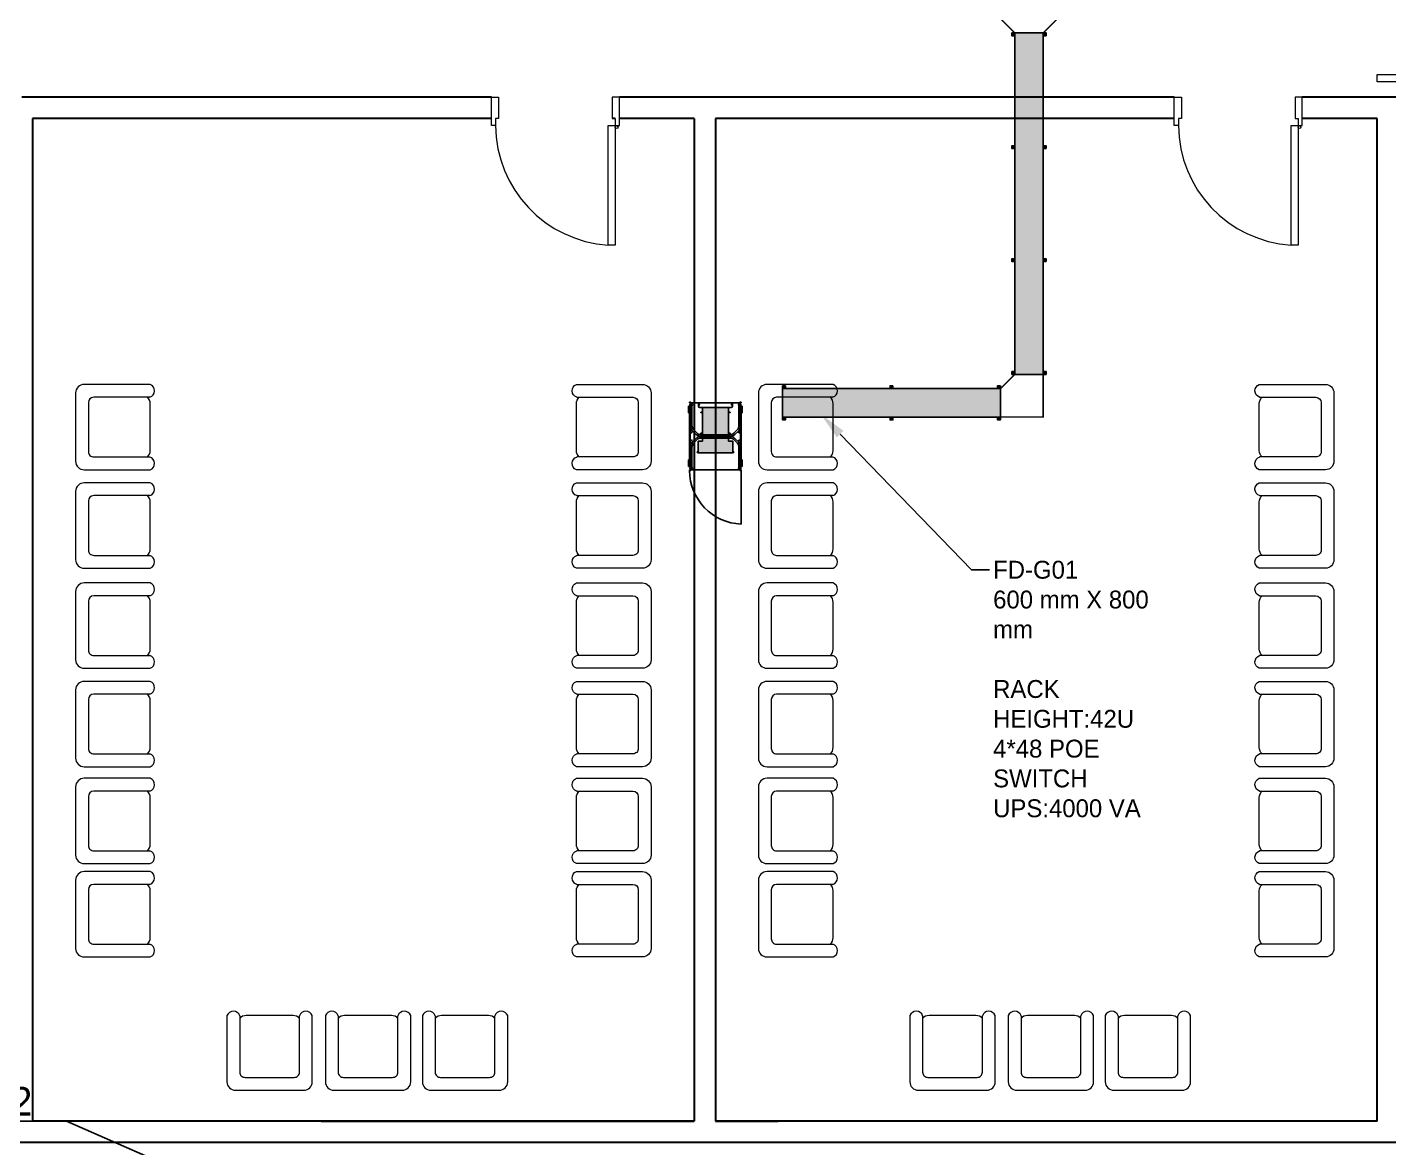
# Model space of a CAD drawing. Extents: x -3700 to 3801, y 313 to 399.
# Drawn here: x 55.84 to 65.41, y 348.49 to 356.37 of the extents above; entities that cross this region are included whole.
import ezdxf
from ezdxf import colors
from ezdxf.entities.mleader import LeaderData, LeaderLine
from ezdxf.math import Vec2, Vec3

# ---------------------------------------------------------------- set-up
doc = ezdxf.new("R2010")
doc.units = 0
doc.header["$LTSCALE"] = 0.15
doc.layers.get('0').update_dxf_attribs({"color": 252})
for name, color, linetype in [('0 sockets', 252, 'Continuous'), ('0 sound', 252, 'Continuous'), ('0 WIRINF', 2, 'Continuous'), ('CIRCUIT_PRO_LAYER', 7, 'Continuous'), ('CPTOOLS-TRAY', 1, 'Continuous'), ('LC-TELE-TMRU', 6, 'Continuous'), ('sarray', 7, 'Continuous')]:
    doc.layers.add(name, color=color, linetype=linetype)
for name, color, linetype, lineweight in [('_T-CO-TXT', 2, 'Continuous', 9), ('DOOR', 252, 'Continuous', 20), ('FUR', 252, 'Continuous', 9), ('wall', 252, 'Continuous', 30)]:
    doc.layers.add(name, color=color, linetype=linetype, lineweight=lineweight)

# ---------------------------------------------------------------- blocks, each defined once
blk = doc.blocks.new('ARCH')
at = {"layer": 'DOOR'}
for points in [[(65.525, 356.0136), (65.525, 355.9836), (65.325, 355.9836), (65.325, 356.0336), (65.475, 356.0336), (65.475, 356.0136)], [(59.13, 355.675), (59.1, 355.675), (59.1, 355.875), (59.15, 355.875), (59.15, 355.725), (59.13, 355.725)], [(59.97, 355.675), (60, 355.675), (60, 355.875), (59.95, 355.875), (59.95, 355.725), (59.97, 355.725)], [(63.93, 355.675), (63.9, 355.675), (63.9, 355.875), (63.95, 355.875), (63.95, 355.725), (63.93, 355.725)], [(64.77, 355.675), (64.8, 355.675), (64.8, 355.875), (64.75, 355.875), (64.75, 355.725), (64.77, 355.725)], [(59.97, 355.675), (59.97, 354.835), (59.9217, 354.835), (59.9217, 355.675)], [(64.77, 355.675), (64.77, 354.835), (64.7217, 354.835), (64.7217, 355.675)]]:
    blk.add_lwpolyline(points, close=True, dxfattribs=at)
for centre in [(59.98, 355.665), (64.78, 355.665)]:
    blk.add_circle(centre, 0.01, dxfattribs=at)
for centre in [(59.9749, 355.6783), (64.7749, 355.6783)]:
    blk.add_arc(centre, 0.8449, 180.22177, 266.38894, dxfattribs=at)
at = {"layer": 'FUR'}
for p, q in [((56.7024, 353.855), (56.2374, 353.855)), ((59.6976, 353.855), (60.1626, 353.855)), ((61.5024, 353.855), (61.0374, 353.855)), ((64.4976, 353.855), (64.9626, 353.855)), ((56.1774, 353.795), (56.1774, 353.315)), ((56.2674, 353.7275), (56.2674, 353.3825)), ((56.7003, 353.765), (56.3049, 353.765)), ((56.7024, 353.39), (56.7024, 353.72)), ((59.6976, 353.39), (59.6976, 353.72)), ((59.6997, 353.765), (60.0951, 353.765)), ((60.1326, 353.7275), (60.1326, 353.3825)), ((60.2226, 353.795), (60.2226, 353.315)), ((60.9774, 353.795), (60.9774, 353.315)), ((61.0674, 353.7275), (61.0674, 353.3825)), ((61.5003, 353.765), (61.1049, 353.765)), ((61.5024, 353.39), (61.5024, 353.72)), ((64.4976, 353.39), (64.4976, 353.72)), ((64.4997, 353.765), (64.8951, 353.765)), ((64.9326, 353.7275), (64.9326, 353.3825)), ((65.0226, 353.795), (65.0226, 353.315)), ((56.3049, 353.345), (56.7003, 353.345)), ((60.0951, 353.345), (59.6997, 353.345)), ((61.1049, 353.345), (61.5003, 353.345)), ((64.8951, 353.345), (64.4997, 353.345)), ((56.2374, 353.255), (56.7024, 353.255)), ((60.1626, 353.255), (59.6976, 353.255)), ((61.0374, 353.255), (61.5024, 353.255)), ((64.9626, 353.255), (64.4976, 353.255)), ((56.7024, 353.1632), (56.2374, 353.1632)), ((59.6976, 353.1632), (60.1626, 353.1632)), ((61.5024, 353.1632), (61.0374, 353.1632)), ((64.4976, 353.1632), (64.9626, 353.1632)), ((56.1774, 353.1032), (56.1774, 352.6232)), ((56.7003, 353.0732), (56.3049, 353.0732)), ((59.6997, 353.0732), (60.0951, 353.0732)), ((60.2226, 353.1032), (60.2226, 352.6232)), ((60.9774, 353.1032), (60.9774, 352.6232)), ((61.5003, 353.0732), (61.1049, 353.0732)), ((64.4997, 353.0732), (64.8951, 353.0732)), ((65.0226, 353.1032), (65.0226, 352.6232)), ((56.2674, 353.0357), (56.2674, 352.6907)), ((56.7024, 352.6982), (56.7024, 353.0282)), ((59.6976, 352.6982), (59.6976, 353.0282)), ((60.1326, 353.0357), (60.1326, 352.6907)), ((61.0674, 353.0357), (61.0674, 352.6907)), ((61.5024, 352.6982), (61.5024, 353.0282)), ((64.4976, 352.6982), (64.4976, 353.0282)), ((64.9326, 353.0357), (64.9326, 352.6907)), ((56.3049, 352.6532), (56.7003, 352.6532)), ((60.0951, 352.6532), (59.6997, 352.6532)), ((61.1049, 352.6532), (61.5003, 352.6532)), ((64.8951, 352.6532), (64.4997, 352.6532)), ((56.2374, 352.5632), (56.7024, 352.5632)), ((60.1626, 352.5632), (59.6976, 352.5632)), ((61.0374, 352.5632), (61.5024, 352.5632)), ((64.9626, 352.5632), (64.4976, 352.5632)), ((56.1774, 352.3993), (56.1774, 351.9193)), ((56.7024, 352.4593), (56.2374, 352.4593)), ((59.6976, 352.4593), (60.1626, 352.4593)), ((60.2226, 352.3993), (60.2226, 351.9193)), ((60.9774, 352.3993), (60.9774, 351.9193)), ((61.5024, 352.4593), (61.0374, 352.4593)), ((64.4976, 352.4593), (64.9626, 352.4593)), ((65.0226, 352.3993), (65.0226, 351.9193)), ((56.2674, 352.3318), (56.2674, 351.9868)), ((56.7003, 352.3693), (56.3049, 352.3693)), ((56.7024, 351.9943), (56.7024, 352.3243)), ((59.6976, 351.9943), (59.6976, 352.3243)), ((59.6997, 352.3693), (60.0951, 352.3693)), ((60.1326, 352.3318), (60.1326, 351.9868)), ((61.0674, 352.3318), (61.0674, 351.9868)), ((61.5003, 352.3693), (61.1049, 352.3693)), ((61.5024, 351.9943), (61.5024, 352.3243)), ((64.4976, 351.9943), (64.4976, 352.3243)), ((64.4997, 352.3693), (64.8951, 352.3693)), ((64.9326, 352.3318), (64.9326, 351.9868)), ((56.3049, 351.9493), (56.7003, 351.9493)), ((60.0951, 351.9493), (59.6997, 351.9493)), ((61.1049, 351.9493), (61.5003, 351.9493)), ((64.8951, 351.9493), (64.4997, 351.9493)), ((56.2374, 351.8593), (56.7024, 351.8593)), ((60.1626, 351.8593), (59.6976, 351.8593)), ((61.0374, 351.8593), (61.5024, 351.8593)), ((64.9626, 351.8593), (64.4976, 351.8593)), ((56.1774, 351.7075), (56.1774, 351.2275)), ((56.7024, 351.7675), (56.2374, 351.7675)), ((59.6976, 351.7675), (60.1626, 351.7675)), ((60.2226, 351.7075), (60.2226, 351.2275)), ((60.9774, 351.7075), (60.9774, 351.2275)), ((61.5024, 351.7675), (61.0374, 351.7675)), ((64.4976, 351.7675), (64.9626, 351.7675)), ((65.0226, 351.7075), (65.0226, 351.2275)), ((56.2674, 351.64), (56.2674, 351.295)), ((56.7003, 351.6775), (56.3049, 351.6775)), ((56.7024, 351.3025), (56.7024, 351.6325)), ((59.6976, 351.3025), (59.6976, 351.6325)), ((59.6997, 351.6775), (60.0951, 351.6775)), ((60.1326, 351.64), (60.1326, 351.295)), ((61.0674, 351.64), (61.0674, 351.295)), ((61.5003, 351.6775), (61.1049, 351.6775)), ((61.5024, 351.3025), (61.5024, 351.6325)), ((64.4976, 351.3025), (64.4976, 351.6325)), ((64.4997, 351.6775), (64.8951, 351.6775)), ((64.9326, 351.64), (64.9326, 351.295)), ((56.3049, 351.2575), (56.7003, 351.2575)), ((60.0951, 351.2575), (59.6997, 351.2575)), ((61.1049, 351.2575), (61.5003, 351.2575)), ((64.8951, 351.2575), (64.4997, 351.2575)), ((56.2374, 351.1675), (56.7024, 351.1675)), ((60.1626, 351.1675), (59.6976, 351.1675)), ((61.0374, 351.1675), (61.5024, 351.1675)), ((64.9626, 351.1675), (64.4976, 351.1675)), ((56.7024, 351.0858), (56.2374, 351.0858)), ((59.6976, 351.0858), (60.1626, 351.0858)), ((61.5024, 351.0858), (61.0374, 351.0858)), ((64.4976, 351.0858), (64.9626, 351.0858)), ((56.1774, 351.0258), (56.1774, 350.5458)), ((56.2674, 350.9583), (56.2674, 350.6133)), ((56.7003, 350.9958), (56.3049, 350.9958)), ((56.7024, 350.6208), (56.7024, 350.9508)), ((59.6976, 350.6208), (59.6976, 350.9508)), ((59.6997, 350.9958), (60.0951, 350.9958)), ((60.1326, 350.9583), (60.1326, 350.6133)), ((60.2226, 351.0258), (60.2226, 350.5458)), ((60.9774, 351.0258), (60.9774, 350.5458)), ((61.0674, 350.9583), (61.0674, 350.6133)), ((61.5003, 350.9958), (61.1049, 350.9958)), ((61.5024, 350.6208), (61.5024, 350.9508)), ((64.4976, 350.6208), (64.4976, 350.9508)), ((64.4997, 350.9958), (64.8951, 350.9958)), ((64.9326, 350.9583), (64.9326, 350.6133)), ((65.0226, 351.0258), (65.0226, 350.5458)), ((56.3049, 350.5758), (56.7003, 350.5758)), ((60.0951, 350.5758), (59.6997, 350.5758)), ((61.1049, 350.5758), (61.5003, 350.5758)), ((64.8951, 350.5758), (64.4997, 350.5758)), ((56.2374, 350.4858), (56.7024, 350.4858)), ((60.1626, 350.4858), (59.6976, 350.4858)), ((61.0374, 350.4858), (61.5024, 350.4858)), ((64.9626, 350.4858), (64.4976, 350.4858)), ((56.1774, 350.3701), (56.1774, 349.8901)), ((56.7024, 350.4301), (56.2374, 350.4301)), ((59.6976, 350.4301), (60.1626, 350.4301)), ((60.2226, 350.3701), (60.2226, 349.8901)), ((60.9774, 350.3701), (60.9774, 349.8901)), ((61.5024, 350.4301), (61.0374, 350.4301)), ((64.4976, 350.4301), (64.9626, 350.4301)), ((65.0226, 350.3701), (65.0226, 349.8901)), ((56.2674, 350.3026), (56.2674, 349.9576)), ((56.7003, 350.3401), (56.3049, 350.3401)), ((56.7024, 349.9651), (56.7024, 350.2951)), ((59.6976, 349.9651), (59.6976, 350.2951)), ((59.6997, 350.3401), (60.0951, 350.3401)), ((60.1326, 350.3026), (60.1326, 349.9576)), ((61.0674, 350.3026), (61.0674, 349.9576)), ((61.5003, 350.3401), (61.1049, 350.3401)), ((61.5024, 349.9651), (61.5024, 350.2951)), ((64.4976, 349.9651), (64.4976, 350.2951)), ((64.4997, 350.3401), (64.8951, 350.3401)), ((64.9326, 350.3026), (64.9326, 349.9576)), ((56.3049, 349.9201), (56.7003, 349.9201)), ((60.0951, 349.9201), (59.6997, 349.9201)), ((61.1049, 349.9201), (61.5003, 349.9201)), ((64.8951, 349.9201), (64.4997, 349.9201)), ((56.2374, 349.8301), (56.7024, 349.8301)), ((60.1626, 349.8301), (59.6976, 349.8301)), ((61.0374, 349.8301), (61.5024, 349.8301)), ((64.9626, 349.8301), (64.4976, 349.8301)), ((57.2413, 349.4178), (57.2413, 348.9528)), ((57.3313, 349.4158), (57.3313, 349.0203)), ((57.7063, 349.4178), (57.3763, 349.4178)), ((57.7513, 349.0203), (57.7513, 349.4158)), ((57.8413, 348.9528), (57.8413, 349.4178)), ((57.9331, 349.4178), (57.9331, 348.9528)), ((58.0231, 349.4158), (58.0231, 349.0203)), ((58.3981, 349.4178), (58.0681, 349.4178)), ((58.4431, 349.0203), (58.4431, 349.4158)), ((58.5331, 348.9528), (58.5331, 349.4178)), ((58.6148, 349.4178), (58.6148, 348.9528)), ((58.7048, 349.4158), (58.7048, 349.0203)), ((59.0798, 349.4178), (58.7498, 349.4178)), ((59.1248, 349.0203), (59.1248, 349.4158)), ((59.2148, 348.9528), (59.2148, 349.4178)), ((62.0413, 349.4178), (62.0413, 348.9528)), ((62.1313, 349.4158), (62.1313, 349.0203)), ((62.5063, 349.4178), (62.1763, 349.4178)), ((62.5513, 349.0203), (62.5513, 349.4158)), ((62.6413, 348.9528), (62.6413, 349.4178)), ((62.7331, 349.4178), (62.7331, 348.9528)), ((62.8231, 349.4158), (62.8231, 349.0203)), ((63.1981, 349.4178), (62.8681, 349.4178)), ((63.2431, 349.0203), (63.2431, 349.4158)), ((63.3331, 348.9528), (63.3331, 349.4178)), ((63.4148, 349.4178), (63.4148, 348.9528)), ((63.5048, 349.4158), (63.5048, 349.0203)), ((63.8798, 349.4178), (63.5498, 349.4178)), ((63.9248, 349.0203), (63.9248, 349.4158)), ((64.0148, 348.9528), (64.0148, 349.4178)), ((57.3688, 348.9828), (57.7138, 348.9828)), ((58.0606, 348.9828), (58.4056, 348.9828)), ((58.7423, 348.9828), (59.0873, 348.9828)), ((62.1688, 348.9828), (62.5138, 348.9828)), ((62.8606, 348.9828), (63.2056, 348.9828)), ((63.5423, 348.9828), (63.8873, 348.9828)), ((57.3013, 348.8928), (57.7813, 348.8928)), ((57.9931, 348.8928), (58.4731, 348.8928)), ((58.6748, 348.8928), (59.1548, 348.8928)), ((62.1013, 348.8928), (62.5813, 348.8928)), ((62.7931, 348.8928), (63.2731, 348.8928)), ((63.4748, 348.8928), (63.9548, 348.8928))]:
    blk.add_line(p, q, dxfattribs=at)
for centre, major_axis, start_param, end_param in [((56.2374, 353.795), (0.0424, 0.0424), 0.785398, 2.356194), ((56.6848, 353.8104), (-0.0339, 0.0339), 2.685296, 5.122584), ((61.0374, 353.795), (0.0424, 0.0424), 0.785398, 2.356194), ((61.4848, 353.8104), (-0.0339, 0.0339), 2.685296, 5.122584), ((56.3049, 353.7275), (-0.0265, 0.0265), -0.785398, 0.785398), ((56.6424, 353.72), (-0.0424, 0.0424), 3.926991, 4.775053), ((61.1049, 353.7275), (-0.0265, 0.0265), -0.785398, 0.785398), ((61.4424, 353.72), (-0.0424, 0.0424), 3.926991, 4.775053), ((56.3049, 353.3825), (0.0265, 0.0265), 2.356194, 3.926991), ((56.6424, 353.39), (0.0424, 0.0424), 4.649725, 5.497787), ((56.6848, 353.2996), (0.0339, 0.0339), 4.302194, 6.739482), ((61.1049, 353.3825), (0.0265, 0.0265), 2.356194, 3.926991), ((61.4424, 353.39), (0.0424, 0.0424), 4.649725, 5.497787), ((61.4848, 353.2996), (0.0339, 0.0339), 4.302194, 6.739482), ((56.2374, 353.315), (-0.0424, 0.0424), 0.785398, 2.356194), ((61.0374, 353.315), (-0.0424, 0.0424), 0.785398, 2.356194), ((56.2374, 353.1032), (0.0424, 0.0424), 0.785398, 2.356194), ((56.6848, 353.1186), (-0.0339, 0.0339), 2.685296, 5.122584), ((61.0374, 353.1032), (0.0424, 0.0424), 0.785398, 2.356194), ((61.4848, 353.1186), (-0.0339, 0.0339), 2.685296, 5.122584), ((56.3049, 353.0357), (-0.0265, 0.0265), -0.785398, 0.785398), ((56.6424, 353.0282), (-0.0424, 0.0424), 3.926991, 4.775053), ((61.1049, 353.0357), (-0.0265, 0.0265), -0.785398, 0.785398), ((61.4424, 353.0282), (-0.0424, 0.0424), 3.926991, 4.775053), ((56.3049, 352.6907), (0.0265, 0.0265), 2.356194, 3.926991), ((56.6424, 352.6982), (0.0424, 0.0424), 4.649725, 5.497787), ((61.1049, 352.6907), (0.0265, 0.0265), 2.356194, 3.926991), ((61.4424, 352.6982), (0.0424, 0.0424), 4.649725, 5.497787), ((56.2374, 352.6232), (-0.0424, 0.0424), 0.785398, 2.356194), ((56.6848, 352.6078), (0.0339, 0.0339), 4.302194, 6.739482), ((61.0374, 352.6232), (-0.0424, 0.0424), 0.785398, 2.356194), ((61.4848, 352.6078), (0.0339, 0.0339), 4.302194, 6.739482), ((56.2374, 352.3993), (0.0424, 0.0424), 0.785398, 2.356194), ((56.6848, 352.4147), (-0.0339, 0.0339), 2.685296, 5.122584), ((61.0374, 352.3993), (0.0424, 0.0424), 0.785398, 2.356194), ((61.4848, 352.4147), (-0.0339, 0.0339), 2.685296, 5.122584), ((56.3049, 352.3318), (-0.0265, 0.0265), -0.785398, 0.785398), ((56.6424, 352.3243), (-0.0424, 0.0424), 3.926991, 4.775053), ((61.1049, 352.3318), (-0.0265, 0.0265), -0.785398, 0.785398), ((61.4424, 352.3243), (-0.0424, 0.0424), 3.926991, 4.775053), ((56.6424, 351.9943), (0.0424, 0.0424), 4.649725, 5.497787), ((61.4424, 351.9943), (0.0424, 0.0424), 4.649725, 5.497787), ((56.2374, 351.9193), (-0.0424, 0.0424), 0.785398, 2.356194), ((56.3049, 351.9868), (0.0265, 0.0265), 2.356194, 3.926991), ((56.6848, 351.9039), (0.0339, 0.0339), 4.302194, 6.739482), ((61.0374, 351.9193), (-0.0424, 0.0424), 0.785398, 2.356194), ((61.1049, 351.9868), (0.0265, 0.0265), 2.356194, 3.926991), ((61.4848, 351.9039), (0.0339, 0.0339), 4.302194, 6.739482), ((56.2374, 351.7075), (0.0424, 0.0424), 0.785398, 2.356194), ((56.6848, 351.7229), (-0.0339, 0.0339), 2.685296, 5.122584), ((61.0374, 351.7075), (0.0424, 0.0424), 0.785398, 2.356194), ((61.4848, 351.7229), (-0.0339, 0.0339), 2.685296, 5.122584), ((56.3049, 351.64), (-0.0265, 0.0265), -0.785398, 0.785398), ((56.6424, 351.6325), (-0.0424, 0.0424), 3.926991, 4.775053), ((61.1049, 351.64), (-0.0265, 0.0265), -0.785398, 0.785398), ((61.4424, 351.6325), (-0.0424, 0.0424), 3.926991, 4.775053), ((56.2374, 351.2275), (-0.0424, 0.0424), 0.785398, 2.356194), ((56.3049, 351.295), (0.0265, 0.0265), 2.356194, 3.926991), ((56.6424, 351.3025), (0.0424, 0.0424), 4.649725, 5.497787), ((56.6848, 351.2121), (0.0339, 0.0339), 4.302194, 6.739482), ((61.0374, 351.2275), (-0.0424, 0.0424), 0.785398, 2.356194), ((61.1049, 351.295), (0.0265, 0.0265), 2.356194, 3.926991), ((61.4424, 351.3025), (0.0424, 0.0424), 4.649725, 5.497787), ((61.4848, 351.2121), (0.0339, 0.0339), 4.302194, 6.739482), ((56.2374, 351.0258), (0.0424, 0.0424), 0.785398, 2.356194), ((56.6848, 351.0412), (-0.0339, 0.0339), 2.685296, 5.122584), ((61.0374, 351.0258), (0.0424, 0.0424), 0.785398, 2.356194), ((61.4848, 351.0412), (-0.0339, 0.0339), 2.685296, 5.122584), ((56.3049, 350.9583), (-0.0265, 0.0265), -0.785398, 0.785398), ((56.6424, 350.9508), (-0.0424, 0.0424), 3.926991, 4.775053), ((61.1049, 350.9583), (-0.0265, 0.0265), -0.785398, 0.785398), ((61.4424, 350.9508), (-0.0424, 0.0424), 3.926991, 4.775053), ((56.3049, 350.6133), (0.0265, 0.0265), 2.356194, 3.926991), ((56.6424, 350.6208), (0.0424, 0.0424), 4.649725, 5.497787), ((56.6848, 350.5305), (0.0339, 0.0339), 4.302194, 6.739482), ((61.1049, 350.6133), (0.0265, 0.0265), 2.356194, 3.926991), ((61.4424, 350.6208), (0.0424, 0.0424), 4.649725, 5.497787), ((61.4848, 350.5305), (0.0339, 0.0339), 4.302194, 6.739482), ((56.2374, 350.5458), (-0.0424, 0.0424), 0.785398, 2.356194), ((61.0374, 350.5458), (-0.0424, 0.0424), 0.785398, 2.356194), ((56.2374, 350.3701), (0.0424, 0.0424), 0.785398, 2.356194), ((56.6848, 350.3855), (-0.0339, 0.0339), 2.685296, 5.122584), ((61.0374, 350.3701), (0.0424, 0.0424), 0.785398, 2.356194), ((61.4848, 350.3855), (-0.0339, 0.0339), 2.685296, 5.122584), ((56.3049, 350.3026), (-0.0265, 0.0265), -0.785398, 0.785398), ((56.6424, 350.2951), (-0.0424, 0.0424), 3.926991, 4.775053), ((61.1049, 350.3026), (-0.0265, 0.0265), -0.785398, 0.785398), ((61.4424, 350.2951), (-0.0424, 0.0424), 3.926991, 4.775053), ((56.2374, 349.8901), (-0.0424, 0.0424), 0.785398, 2.356194), ((56.3049, 349.9576), (0.0265, 0.0265), 2.356194, 3.926991), ((56.6424, 349.9651), (0.0424, 0.0424), 4.649725, 5.497787), ((56.6848, 349.8747), (0.0339, 0.0339), 4.302194, 6.739482), ((61.0374, 349.8901), (-0.0424, 0.0424), 0.785398, 2.356194), ((61.1049, 349.9576), (0.0265, 0.0265), 2.356194, 3.926991), ((61.4424, 349.9651), (0.0424, 0.0424), 4.649725, 5.497787), ((61.4848, 349.8747), (0.0339, 0.0339), 4.302194, 6.739482), ((57.2859, 349.4003), (0.0339, 0.0339), 5.826889, 8.264177), ((57.3763, 349.3578), (0.0424, 0.0424), 0.785398, 1.63346), ((57.7063, 349.3578), (-0.0424, 0.0424), 4.649725, 5.497787), ((57.7967, 349.4003), (-0.0339, 0.0339), 4.302194, 6.739482), ((57.9777, 349.4003), (0.0339, 0.0339), 5.826889, 8.264177), ((58.0681, 349.3578), (0.0424, 0.0424), 0.785398, 1.63346), ((58.3981, 349.3578), (-0.0424, 0.0424), 4.649725, 5.497787), ((58.4885, 349.4003), (-0.0339, 0.0339), 4.302194, 6.739482), ((58.6594, 349.4003), (0.0339, 0.0339), 5.826889, 8.264177), ((58.7498, 349.3578), (0.0424, 0.0424), 0.785398, 1.63346), ((59.0798, 349.3578), (-0.0424, 0.0424), 4.649725, 5.497787), ((59.1701, 349.4003), (-0.0339, 0.0339), 4.302194, 6.739482), ((62.0859, 349.4003), (0.0339, 0.0339), 5.826889, 8.264177), ((62.1763, 349.3578), (0.0424, 0.0424), 0.785398, 1.63346), ((62.5063, 349.3578), (-0.0424, 0.0424), 4.649725, 5.497787), ((62.5967, 349.4003), (-0.0339, 0.0339), 4.302194, 6.739482), ((62.7777, 349.4003), (0.0339, 0.0339), 5.826889, 8.264177), ((62.8681, 349.3578), (0.0424, 0.0424), 0.785398, 1.63346), ((63.1981, 349.3578), (-0.0424, 0.0424), 4.649725, 5.497787), ((63.2885, 349.4003), (-0.0339, 0.0339), 4.302194, 6.739482), ((63.4594, 349.4003), (0.0339, 0.0339), 5.826889, 8.264177), ((63.5498, 349.3578), (0.0424, 0.0424), 0.785398, 1.63346), ((63.8798, 349.3578), (-0.0424, 0.0424), 4.649725, 5.497787), ((63.9701, 349.4003), (-0.0339, 0.0339), 4.302194, 6.739482), ((57.3013, 348.9528), (-0.0424, 0.0424), 0.785398, 2.356194), ((57.3688, 349.0203), (0.0265, 0.0265), 2.356194, 3.926991), ((57.7138, 349.0203), (-0.0265, 0.0265), 2.356194, 3.926991), ((57.7813, 348.9528), (0.0424, 0.0424), 3.926991, 5.497787), ((57.9931, 348.9528), (-0.0424, 0.0424), 0.785398, 2.356194), ((58.0606, 349.0203), (0.0265, 0.0265), 2.356194, 3.926991), ((58.4056, 349.0203), (-0.0265, 0.0265), 2.356194, 3.926991), ((58.4731, 348.9528), (0.0424, 0.0424), 3.926991, 5.497787), ((58.6748, 348.9528), (-0.0424, 0.0424), 0.785398, 2.356194), ((58.7423, 349.0203), (0.0265, 0.0265), 2.356194, 3.926991), ((59.0873, 349.0203), (-0.0265, 0.0265), 2.356194, 3.926991), ((59.1548, 348.9528), (0.0424, 0.0424), 3.926991, 5.497787), ((62.1013, 348.9528), (-0.0424, 0.0424), 0.785398, 2.356194), ((62.1688, 349.0203), (0.0265, 0.0265), 2.356194, 3.926991), ((62.5138, 349.0203), (-0.0265, 0.0265), 2.356194, 3.926991), ((62.5813, 348.9528), (0.0424, 0.0424), 3.926991, 5.497787), ((62.7931, 348.9528), (-0.0424, 0.0424), 0.785398, 2.356194), ((62.8606, 349.0203), (0.0265, 0.0265), 2.356194, 3.926991), ((63.2056, 349.0203), (-0.0265, 0.0265), 2.356194, 3.926991), ((63.2731, 348.9528), (0.0424, 0.0424), 3.926991, 5.497787), ((63.4748, 348.9528), (-0.0424, 0.0424), 0.785398, 2.356194), ((63.5423, 349.0203), (0.0265, 0.0265), 2.356194, 3.926991), ((63.8873, 349.0203), (-0.0265, 0.0265), 2.356194, 3.926991), ((63.9548, 348.9528), (0.0424, 0.0424), 3.926991, 5.497787)]:
    blk.add_ellipse(centre, major_axis=major_axis, ratio=1, start_param=start_param, end_param=end_param, dxfattribs=at)
at = {"layer": 'FUR', "extrusion": (0, 0, -1)}
for centre, major_axis, start_param, end_param in [((59.7152, 353.8104), (0.0339, 0.0339), 2.685296, 5.122584), ((60.1626, 353.795), (-0.0424, 0.0424), 0.785398, 2.356194), ((64.5152, 353.8104), (0.0339, 0.0339), 2.685296, 5.122584), ((64.9626, 353.795), (-0.0424, 0.0424), 0.785398, 2.356194), ((59.7576, 353.72), (0.0424, 0.0424), 3.926991, 4.775053), ((60.0951, 353.7275), (0.0265, 0.0265), -0.785398, 0.785398), ((64.5576, 353.72), (0.0424, 0.0424), 3.926991, 4.775053), ((64.8951, 353.7275), (0.0265, 0.0265), -0.785398, 0.785398), ((59.7152, 353.2996), (-0.0339, 0.0339), 4.302194, 6.739482), ((59.7576, 353.39), (-0.0424, 0.0424), 4.649725, 5.497787), ((60.0951, 353.3825), (-0.0265, 0.0265), 2.356194, 3.926991), ((64.5152, 353.2996), (-0.0339, 0.0339), 4.302194, 6.739482), ((64.5576, 353.39), (-0.0424, 0.0424), 4.649725, 5.497787), ((64.8951, 353.3825), (-0.0265, 0.0265), 2.356194, 3.926991), ((60.1626, 353.315), (0.0424, 0.0424), 0.785398, 2.356194), ((64.9626, 353.315), (0.0424, 0.0424), 0.785398, 2.356194), ((59.7152, 353.1186), (0.0339, 0.0339), 2.685296, 5.122584), ((60.1626, 353.1032), (-0.0424, 0.0424), 0.785398, 2.356194), ((64.5152, 353.1186), (0.0339, 0.0339), 2.685296, 5.122584), ((64.9626, 353.1032), (-0.0424, 0.0424), 0.785398, 2.356194), ((59.7576, 353.0282), (0.0424, 0.0424), 3.926991, 4.775053), ((60.0951, 353.0357), (0.0265, 0.0265), -0.785398, 0.785398), ((64.5576, 353.0282), (0.0424, 0.0424), 3.926991, 4.775053), ((64.8951, 353.0357), (0.0265, 0.0265), -0.785398, 0.785398), ((59.7576, 352.6982), (-0.0424, 0.0424), 4.649725, 5.497787), ((60.0951, 352.6907), (-0.0265, 0.0265), 2.356194, 3.926991), ((64.5576, 352.6982), (-0.0424, 0.0424), 4.649725, 5.497787), ((64.8951, 352.6907), (-0.0265, 0.0265), 2.356194, 3.926991), ((59.7152, 352.6078), (-0.0339, 0.0339), 4.302194, 6.739482), ((60.1626, 352.6232), (0.0424, 0.0424), 0.785398, 2.356194), ((64.5152, 352.6078), (-0.0339, 0.0339), 4.302194, 6.739482), ((64.9626, 352.6232), (0.0424, 0.0424), 0.785398, 2.356194), ((59.7152, 352.4147), (0.0339, 0.0339), 2.685296, 5.122584), ((60.1626, 352.3993), (-0.0424, 0.0424), 0.785398, 2.356194), ((64.5152, 352.4147), (0.0339, 0.0339), 2.685296, 5.122584), ((64.9626, 352.3993), (-0.0424, 0.0424), 0.785398, 2.356194), ((59.7576, 352.3243), (0.0424, 0.0424), 3.926991, 4.775053), ((60.0951, 352.3318), (0.0265, 0.0265), -0.785398, 0.785398), ((64.5576, 352.3243), (0.0424, 0.0424), 3.926991, 4.775053), ((64.8951, 352.3318), (0.0265, 0.0265), -0.785398, 0.785398), ((59.7576, 351.9943), (-0.0424, 0.0424), 4.649725, 5.497787), ((64.5576, 351.9943), (-0.0424, 0.0424), 4.649725, 5.497787), ((59.7152, 351.9039), (-0.0339, 0.0339), 4.302194, 6.739482), ((60.0951, 351.9868), (-0.0265, 0.0265), 2.356194, 3.926991), ((60.1626, 351.9193), (0.0424, 0.0424), 0.785398, 2.356194), ((64.5152, 351.9039), (-0.0339, 0.0339), 4.302194, 6.739482), ((64.8951, 351.9868), (-0.0265, 0.0265), 2.356194, 3.926991), ((64.9626, 351.9193), (0.0424, 0.0424), 0.785398, 2.356194), ((59.7152, 351.7229), (0.0339, 0.0339), 2.685296, 5.122584), ((60.1626, 351.7075), (-0.0424, 0.0424), 0.785398, 2.356194), ((64.5152, 351.7229), (0.0339, 0.0339), 2.685296, 5.122584), ((64.9626, 351.7075), (-0.0424, 0.0424), 0.785398, 2.356194), ((59.7576, 351.6325), (0.0424, 0.0424), 3.926991, 4.775053), ((60.0951, 351.64), (0.0265, 0.0265), -0.785398, 0.785398), ((64.5576, 351.6325), (0.0424, 0.0424), 3.926991, 4.775053), ((64.8951, 351.64), (0.0265, 0.0265), -0.785398, 0.785398), ((59.7152, 351.2121), (-0.0339, 0.0339), 4.302194, 6.739482), ((59.7576, 351.3025), (-0.0424, 0.0424), 4.649725, 5.497787), ((60.0951, 351.295), (-0.0265, 0.0265), 2.356194, 3.926991), ((60.1626, 351.2275), (0.0424, 0.0424), 0.785398, 2.356194), ((64.5152, 351.2121), (-0.0339, 0.0339), 4.302194, 6.739482), ((64.5576, 351.3025), (-0.0424, 0.0424), 4.649725, 5.497787), ((64.8951, 351.295), (-0.0265, 0.0265), 2.356194, 3.926991), ((64.9626, 351.2275), (0.0424, 0.0424), 0.785398, 2.356194), ((59.7152, 351.0412), (0.0339, 0.0339), 2.685296, 5.122584), ((60.1626, 351.0258), (-0.0424, 0.0424), 0.785398, 2.356194), ((64.5152, 351.0412), (0.0339, 0.0339), 2.685296, 5.122584), ((64.9626, 351.0258), (-0.0424, 0.0424), 0.785398, 2.356194), ((59.7576, 350.9508), (0.0424, 0.0424), 3.926991, 4.775053), ((60.0951, 350.9583), (0.0265, 0.0265), -0.785398, 0.785398), ((64.5576, 350.9508), (0.0424, 0.0424), 3.926991, 4.775053), ((64.8951, 350.9583), (0.0265, 0.0265), -0.785398, 0.785398), ((59.7152, 350.5305), (-0.0339, 0.0339), 4.302194, 6.739482), ((59.7576, 350.6208), (-0.0424, 0.0424), 4.649725, 5.497787), ((60.0951, 350.6133), (-0.0265, 0.0265), 2.356194, 3.926991), ((64.5152, 350.5305), (-0.0339, 0.0339), 4.302194, 6.739482), ((64.5576, 350.6208), (-0.0424, 0.0424), 4.649725, 5.497787), ((64.8951, 350.6133), (-0.0265, 0.0265), 2.356194, 3.926991), ((60.1626, 350.5458), (0.0424, 0.0424), 0.785398, 2.356194), ((64.9626, 350.5458), (0.0424, 0.0424), 0.785398, 2.356194), ((59.7152, 350.3855), (0.0339, 0.0339), 2.685296, 5.122584), ((60.1626, 350.3701), (-0.0424, 0.0424), 0.785398, 2.356194), ((64.5152, 350.3855), (0.0339, 0.0339), 2.685296, 5.122584), ((64.9626, 350.3701), (-0.0424, 0.0424), 0.785398, 2.356194), ((59.7576, 350.2951), (0.0424, 0.0424), 3.926991, 4.775053), ((60.0951, 350.3026), (0.0265, 0.0265), -0.785398, 0.785398), ((64.5576, 350.2951), (0.0424, 0.0424), 3.926991, 4.775053), ((64.8951, 350.3026), (0.0265, 0.0265), -0.785398, 0.785398), ((59.7152, 349.8747), (-0.0339, 0.0339), 4.302194, 6.739482), ((59.7576, 349.9651), (-0.0424, 0.0424), 4.649725, 5.497787), ((60.0951, 349.9576), (-0.0265, 0.0265), 2.356194, 3.926991), ((60.1626, 349.8901), (0.0424, 0.0424), 0.785398, 2.356194), ((64.5152, 349.8747), (-0.0339, 0.0339), 4.302194, 6.739482), ((64.5576, 349.9651), (-0.0424, 0.0424), 4.649725, 5.497787), ((64.8951, 349.9576), (-0.0265, 0.0265), 2.356194, 3.926991), ((64.9626, 349.8901), (0.0424, 0.0424), 0.785398, 2.356194)]:
    blk.add_ellipse(centre, major_axis=major_axis, ratio=1, start_param=start_param, end_param=end_param, dxfattribs=at)
at = {"layer": 'wall'}
for p, q in [((59.1, 355.875), (55.8, 355.875)), ((63.9, 355.875), (60, 355.875)), ((65.325, 355.875), (64.8, 355.875)), ((72.2502, 355.875), (65.325, 355.875)), ((59.1, 355.725), (55.875, 355.725)), ((55.875, 355.725), (55.875, 348.675)), ((59.97, 355.725), (59.95, 355.725)), ((60.525, 355.725), (60, 355.725)), ((60.525, 355.725), (60.525, 348.675)), ((60.675, 355.725), (60.675, 348.675)), ((63.9, 355.725), (60.675, 355.725)), ((65.325, 355.725), (64.8, 355.725)), ((65.325, 348.675), (65.325, 355.725)), ((55.875, 355.125), (55.875, 348.675)), ((60.525, 348.675), (55.875, 348.675)), ((60.525, 348.675), (55.875, 348.675)), ((60.525, 348.675), (55.875, 348.675)), ((56.3513, 348.675), (55.875, 348.675)), ((56.3513, 348.675), (55.875, 348.675)), ((58.725, 348.675), (56.3513, 348.675)), ((57.9044, 348.675), (59.4201, 348.675)), ((60.525, 348.675), (58.3013, 348.675)), ((60.525, 348.675), (58.725, 348.675)), ((60.525, 348.675), (58.875, 348.675)), ((59.4201, 348.675), (60.525, 348.675)), ((65.325, 348.675), (60.675, 348.675)), ((65.325, 348.675), (60.675, 348.675)), ((65.325, 348.675), (60.675, 348.675)), ((65.325, 348.675), (60.675, 348.675)), ((63.075, 348.675), (60.675, 348.675)), ((63.075, 348.675), (60.675, 348.675)), ((60.675, 348.675), (61.1153, 348.675)), ((82.275, 348.525), (55.7239, 348.525)), ((65.4, 348.525), (55.7239, 348.525)), ((65.325, 348.525), (55.7239, 348.525)), ((57.8, 348.525), (55.7239, 348.525))]:
    blk.add_line(p, q, dxfattribs=at)
blk = doc.blocks.new('T-D-DATA_CABIANT_ 60X80_MM')
at = {"layer": 'LC-TELE-TMRU'}
h = blk.add_hatch(dxfattribs=at)
h.set_pattern_fill('HONEY', color=3, scale=0.0625, style=0)
h.set_pattern_definition([(360, (-25.6970536, -23.840956), (0.01171875, 0.0067658234), [0.0078125, -0.015625]), (120, (-25.6970536, -23.840956), (-0.01171875, 0.0067658235), [0.0078125, -0.015625]), (60, (-25.6970536, -23.840956), (3e-11, 0.0135316469), [-0.015625, 0.0078125])])
h.paths.add_polyline_path([(0.194, -0.42), (0.194, -0.07), (-0.194, -0.07), (-0.194, -0.42)])
h.paths.add_polyline_path([(0.194, -0.451), (0.194, -0.42), (-0.194, -0.42), (-0.194, -0.451)])
h.paths.add_polyline_path([(0.194, -0.483), (0.194, -0.451), (-0.194, -0.451), (-0.194, -0.483)])
h.paths.add_polyline_path([(-0.194, -0.483), (-0.194, -0.57), (-0.257, -0.57), (-0.257, -0.745), (0.257, -0.745), (0.257, -0.57), (0.194, -0.57), (0.194, -0.483)])
at = {"layer": 'LC-TELE-TMRU', "color": 3}
for p, q in [((-0.365, 0.01), (-0.385, 0.01)), ((-0.385, 0.01), (-0.385, 0)), ((-0.365, 0), (-0.385, 0)), ((-0.375, 0), (0.375, 0)), ((-0.375, -0.36), (-0.375, 0)), ((-0.365, 0.01), (-0.365, 0)), ((-0.35, -0.344), (-0.35, 0)), ((-0.254, 0), (-0.254, -0.05)), ((0.254, 0), (0.254, -0.05)), ((0.35, -0.36), (0.35, 0)), ((0.365, 0.01), (0.365, 0)), ((0.365, 0.01), (0.385, 0.01)), ((0.365, 0), (0.385, 0)), ((0.375, -0.36), (0.375, 0)), ((0.385, 0.01), (0.385, 0)), ((-0.4, -0.05), (-0.4, -0.15)), ((-0.375, -0.05), (-0.4, -0.05)), ((-0.375, -0.15), (-0.4, -0.15)), ((-0.385, -0.85), (-0.385, -0.15)), ((-0.234, -0.07), (0.234, -0.07)), ((-0.194, -0.07), (-0.194, -0.57)), ((-0.156, -0.07), (0.156, -0.07)), ((0.194, -0.07), (0.194, -0.57)), ((0.375, -0.05), (0.4, -0.05)), ((0.375, -0.15), (0.4, -0.15)), ((0.385, -0.85), (0.385, -0.15)), ((0.4, -0.05), (0.4, -0.15)), ((-0.375, -0.656), (-0.375, -0.36)), ((0.375, -0.64), (0.375, -0.36)), ((-0.257, -0.57), (-0.257, -0.745)), ((-0.194, -0.57), (-0.257, -0.57)), ((-0.219, -0.475), (0.219, -0.475)), ((-0.219, -0.5), (0.235, -0.5)), ((-0.219, -0.525), (0.219, -0.525)), ((0.194, -0.57), (0.257, -0.57)), ((0.257, -0.57), (0.257, -0.745)), ((-0.375, -1), (-0.375, -0.656)), ((-0.35, -1), (-0.35, -0.656)), ((0.257, -0.745), (-0.257, -0.745)), ((0.35, -1), (0.35, -0.64)), ((0.375, -1), (0.375, -0.64)), ((-0.4, -0.95), (-0.4, -0.85)), ((-0.375, -0.85), (-0.4, -0.85)), ((-0.375, -0.95), (-0.4, -0.95)), ((-0.385, -1.01), (-0.385, -1)), ((-0.365, -1), (-0.385, -1)), ((-0.365, -1.01), (-0.385, -1.01)), ((0.375, -1), (-0.375, -1)), ((-0.365, -1.01), (-0.365, -1)), ((0.365, -1), (0.385, -1)), ((0.365, -1.01), (0.365, -1)), ((0.365, -1.01), (0.385, -1.01)), ((0.375, -0.85), (0.4, -0.85)), ((0.375, -0.95), (0.4, -0.95)), ((0.385, -1.01), (0.385, -1)), ((0.385, -1.01), (0.385, -1.807)), ((0.4, -0.95), (0.4, -0.85))]:
    blk.add_line(p, q, dxfattribs=at)
for points in [[(-0.219, -0.5, -0.198912), (-0.29, -0.471), (-0.346, -0.415, -0.198912), (-0.375, -0.344)], [(-0.219, -0.475, -0.198912), (-0.272, -0.453), (-0.328, -0.397, -0.198912), (-0.35, -0.344)], [(0.219, -0.5, 0.198912), (0.29, -0.471), (0.346, -0.415, 0.198912), (0.375, -0.344)], [(0.219, -0.475, 0.198912), (0.272, -0.453), (0.328, -0.397, 0.198912), (0.35, -0.344)], [(-0.219, -0.5, 0.198912), (-0.29, -0.529), (-0.346, -0.585, 0.198912), (-0.375, -0.656)], [(-0.219, -0.525, 0.198912), (-0.272, -0.547), (-0.328, -0.603, 0.198912), (-0.35, -0.656)], [(0.219, -0.5, -0.198912), (0.29, -0.529), (0.346, -0.585, -0.198912), (0.375, -0.656)], [(0.219, -0.525, -0.198912), (0.272, -0.547), (0.328, -0.603, -0.198912), (0.35, -0.656)]]:
    blk.add_lwpolyline(points, format="xyb", dxfattribs=at)
for centre, radius in [((-0.362, -0.025), 0.0177), ((-0.362, -0.025), 0.0125), ((-0.362, -0.025), 0.00388), ((-0.241, -0.026), 0.005), ((-0.214, -0.142), 0.005), ((0.214, -0.142), 0.005), ((0.241, -0.026), 0.005), ((0.363, -0.025), 0.0177), ((0.363, -0.025), 0.0125), ((0.363, -0.025), 0.00388), ((-0.354, -0.442), 0.00524), ((-0.354, -0.558), 0.00524), ((-0.214, -0.453), 0.005), ((0.214, -0.453), 0.005), ((0.354, -0.442), 0.00524), ((0.354, -0.558), 0.00524), ((-0.268, -0.735), 0.00625), ((0.268, -0.735), 0.00625), ((-0.362, -0.975), 0.0177), ((-0.362, -0.975), 0.0125), ((-0.362, -0.975), 0.00388), ((0.363, -0.975), 0.0177), ((0.363, -0.975), 0.0125), ((0.363, -0.975), 0.00388)]:
    blk.add_circle(centre, radius, dxfattribs=at)
for centre, radius, start, end in [((-0.234, -0.05), 0.02, 180, 270), ((0.234, -0.05), 0.02, 270, 0), ((0.415, -1.008), 0.8, 179.9648, 267.8511)]:
    blk.add_arc(centre, radius, start, end, dxfattribs=at)
blk = doc.blocks.new('*U149')
at = {"color": 0, "const_width": 0.01}
for points in [[(-0.1, 0.2), (-0.1, 0.25)], [(0.1, 0.2), (0.1, 0.25)], [(-0.2, 0.1), (-0.25, 0.1)], [(0.25, 0.1), (0.2, 0.1)], [(-0.2, -0.1), (-0.25, -0.1)], [(0.25, -0.1), (0.2, -0.1)]]:
    blk.add_lwpolyline(points, dxfattribs=at)
at = {"layer": 'CIRCUIT_PRO_LAYER', "color": 0, "const_width": 0.01}
blk.add_lwpolyline([(-0.2, -0.1), (-0.2, 0.1), (-0.1, 0.2), (0.1, 0.2), (0.2, 0.1), (0.2, -0.1)], close=True, dxfattribs=at)
blk = doc.blocks.new('*U150')
at = {"color": 0, "const_width": 0.01}
for points in [[(-0.1, 0.2), (-0.1, 0.25)], [(0.1, 0.2), (0.1, 0.25)], [(0.25, 0.1), (0.2, 0.1)], [(0.25, -0.1), (0.2, -0.1)]]:
    blk.add_lwpolyline(points, dxfattribs=at)
at = {"layer": 'CIRCUIT_PRO_LAYER', "color": 0, "const_width": 0.01}
blk.add_lwpolyline([(-0.1, -0.1), (-0.1, 0.2), (0.1, 0.2), (0.2, 0.1), (0.2, -0.1)], close=True, dxfattribs=at)
blk = doc.blocks.new('*U155')
at = {"layer": 'CPTOOLS-TRAY'}
h = blk.add_hatch(color=0, dxfattribs=at)
h.dxf.hatch_style = 1
h.paths.add_polyline_path([(0.1, 2.4013), (-0.1, 2.4013), (-0.1, 0), (0.1, 0)])
at = {"layer": 'CPTOOLS-TRAY', "color": 0}
blk.add_lwpolyline([(0.1, 2.4013), (-0.1, 2.4013), (-0.1, 0), (0.1, 0)], close=True, dxfattribs=at)
blk = doc.blocks.new('*U156')
at = {"layer": 'CPTOOLS-TRAY'}
h = blk.add_hatch(color=0, dxfattribs=at)
h.dxf.hatch_style = 1
h.paths.add_polyline_path([(0.1, 1.5318), (-0.1, 1.5318), (-0.1, 0), (0.1, 0)])
at = {"layer": 'CPTOOLS-TRAY', "color": 0}
blk.add_lwpolyline([(0.1, 1.5318), (-0.1, 1.5318), (-0.1, 0), (0.1, 0)], close=True, dxfattribs=at)
blk = doc.blocks.new('X4I0P7S6Y6')
at = {"layer": '0 sound', "color": 0}
for name, p, rotation in [('*U149', (62.8784, 356.5268), 180), ('*U155', (62.8784, 356.3268), 180), ('*U150', (62.8784, 353.7255), 90), ('*U156', (62.6784, 353.7255), 90)]:
    blk.add_blockref(name, p, dxfattribs=dict(at, rotation=rotation))
blk = doc.blocks.new('SUPPORT')
at = {"layer": 'CIRCUIT_PRO_LAYER'}
h = blk.add_hatch(dxfattribs=at)
h.set_pattern_fill('ANSI31', color=6, scale=0.0066667)
h.paths.add_polyline_path([(0.5, -0.5), (0.5, 0.5), (-0.5, 0.5), (-0.5, -0.5)])
at = {"layer": 'CIRCUIT_PRO_LAYER', "color": 6}
blk.add_lwpolyline([(-0.5, -0.5), (0.5, -0.5), (0.5, 0.5), (-0.5, 0.5)], close=True, dxfattribs=at)
blk = doc.blocks.new('*U161')
at = {"layer": '0 sound', "color": 3, "xscale": 0.02, "yscale": 0.02, "zscale": 0.02}
blk.add_blockref('SUPPORT', (0, 0), dxfattribs=at)
blk = doc.blocks.new('*U162')
at = {"layer": 'sarray', "color": 0, "linetype": 'ByBlock', "lineweight": -2, "transparency": 16777216}
for p in [(0, 0.22), (0.7938, 0.22), (1.5875, 0.22), (2.3813, 0.22), (0, 0), (0.7938, 0), (1.5875, 0), (2.3813, 0)]:
    blk.add_blockref('*U161', p, dxfattribs=at)
blk = doc.blocks.new('*U163')
at = {"layer": '0 sound', "color": 3, "xscale": 0.02, "yscale": 0.02, "zscale": 0.02}
blk.add_blockref('SUPPORT', (0, 0), dxfattribs=at)
blk = doc.blocks.new('*U164')
at = {"layer": 'sarray', "color": 0, "linetype": 'ByBlock', "lineweight": -2, "transparency": 16777216}
for p in [(0, 0.22), (0.7559, 0.22), (1.5118, 0.22), (0, 0), (0.7559, 0), (1.5118, 0)]:
    blk.add_blockref('*U163', p, dxfattribs=at)
blk = doc.blocks.new('*U187')
at = {"layer": '0 sound', "color": 3, "xscale": 0.4716128103474396, "yscale": 0.4716128103474396, "zscale": 0.4716128103474396}
blk.add_blockref('T-D-DATA_CABIANT_ 60X80_MM', (60.675, 353.7255), dxfattribs=at)

msp = doc.modelspace()

# ---------------------------------------------------------------- block references
at = {"layer": '0 sockets', "color": 3}
msp.add_blockref('ARCH', (0, 0), dxfattribs=at)
at = {"layer": '0 sound', "color": 1}
msp.add_blockref('X4I0P7S6Y6', (0, 0), dxfattribs=at)
at = {"layer": '0 sound', "color": 3}
msp.add_blockref('*U187', (0, 0), dxfattribs=at)
at = {"layer": 'LC-TELE-TMRU', "color": 3, "xscale": 0.4716128103474396, "yscale": 0.4716128103474396, "zscale": 0.4716128103474396}
msp.add_blockref('T-D-DATA_CABIANT_ 60X80_MM', (60.675, 353.72551), dxfattribs=at)
at = {"layer": 'sarray', "color": 3}
for name, p, rotation in [('*U162', (62.98839, 353.93551), 90.00000000000001), ('*U164', (62.66839, 353.83551), 180)]:
    msp.add_blockref(name, p, dxfattribs=dict(at, rotation=rotation))

# ---------------------------------------------------------------- leaders
at = {"layer": '0 sound', "color": 3}
ml = msp.add_multileader_mtext('Standard', dxfattribs=at)
ml.set_content('PART 05 TRUNK 50x50x1.5 mm2', color=3)
ml.set_leader_properties()
ml.build(insert=Vec2(0, 0))
ml.multileader.update_dxf_attribs({"text_right_attachment_type": 6, "dogleg_length": 0.2, "arrow_head_size": 0.2})
ctx = ml.context
ctx.base_point, ctx.char_height, ctx.arrow_head_size, ctx.landing_gap_size = Vec3(50.79981, 348.815), 0.2, 0.2, 0.04
ctx.right_attachment, ctx.text_align_type = 6, 2
notes = []
notes.append((ctx, [(0, (1, 1, 0), (56.11314, 348.675), (-1, 0), 0.2, [(0, [(58.93774, 347.44006)], 0, [])])]))
ctx.mtext.insert, ctx.mtext.width, ctx.mtext.alignment, ctx.mtext.flow_direction = Vec3(55.87314, 348.915), 5.0836667, 3, 5
at = {"layer": '0 WIRINF', "color": 3}
ml = msp.add_multileader_mtext('Standard', dxfattribs=at)
ml.set_content(' UTP CAT6 CABLE\\P?20 MM EXPOSED UPVC COND\\PTYPICAL', color=3)
ml.set_leader_properties()
ml.build(insert=Vec2(0, 0))
ml.multileader.update_dxf_attribs({"text_right_attachment_type": 6, "dogleg_length": 0.05, "arrow_head_size": 0.2})
ctx = ml.context
ctx.base_point, ctx.char_height, ctx.arrow_head_size, ctx.landing_gap_size = Vec3(16.62424, 350.01535), 0.05, 0.2, 0.01
ctx.right_attachment = 6
notes.append((ctx, [(0, (1, 1, 0), (16.57424, 350.01535), (1, 0), 0.05, [(0, [(15.77924, 349.09869)], 0, [])])]))
ctx.mtext.insert, ctx.mtext.width, ctx.mtext.flow_direction = Vec3(16.63424, 350.04035), 3712.5, 5
at = {"layer": '_T-CO-TXT'}
ml = msp.add_multileader_mtext('Standard', dxfattribs=at)
ml.set_content('FD-G01\\P600 mm X 800 mm\\P\\P\\pq*;RACK HEIGHT:42U\\P4*48 POE SWITCH\\PUPS:4000 VA', color=3)
ml.set_leader_properties()
ml.build(insert=Vec2(0, 0))
ml.multileader.update_dxf_attribs({"text_right_attachment_type": 6, "dogleg_length": 0.12576, "arrow_head_size": 0.2})
ctx = ml.context
ctx.base_point, ctx.char_height, ctx.arrow_head_size, ctx.landing_gap_size = Vec3(62.60159, 352.55248), 0.1257634, 0.2, 0.02515
ctx.right_attachment = 6
notes.append((ctx, [(0, (1, 1, 0), (62.47582, 352.55248), (1, 0), 0.12576, [(0, [(61.41203, 353.64941)], 0, [])])]))
ctx.mtext.insert, ctx.mtext.width, ctx.mtext.flow_direction = Vec3(62.62674, 352.61536), 1.1608804, 5
for ctx, leaders in notes:
    for number, flags, end, landing, length, lines in leaders:
        leader = LeaderData()
        leader.index, (leader.has_last_leader_line, leader.has_dogleg_vector, leader.attachment_direction) = number, flags
        leader.last_leader_point, leader.dogleg_vector, leader.dogleg_length = Vec3(end), Vec3(landing), length
        for number, points, colour, breaks in lines:
            line = LeaderLine()
            line.index, line.vertices, line.color, line.breaks = number, Vec3.list(points), colors.encode_raw_color(colour), breaks
            leader.lines.append(line)
        ctx.leaders.append(leader)

doc.saveas('drawing.dxf')
